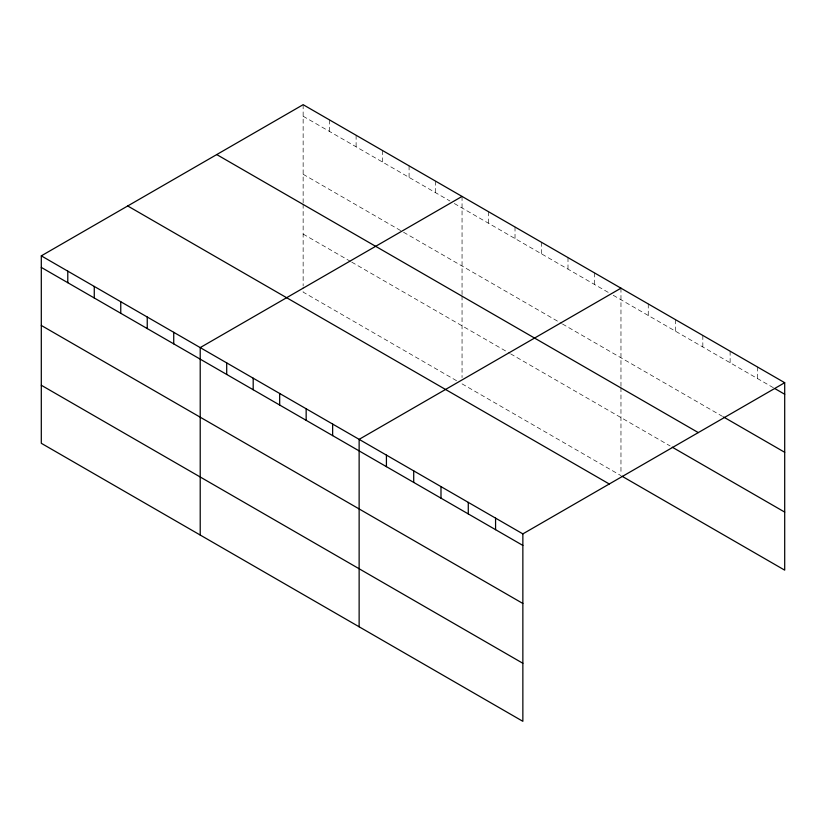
<?xml version="1.0" encoding="UTF-8"?>
<svg xmlns="http://www.w3.org/2000/svg" width="826" height="826" viewBox="0 0 826 826"><rect width="100%" height="100%" fill="white"/><g stroke="black" fill="none" stroke-linecap="round" stroke-linejoin="round"><path stroke-width="0.62" stroke-dasharray="4.13 3.1" d="M303.142 116.229L449.912 200.976M454.331 203.516L608.834 292.724M613.243 295.274L773.786 387.952M303.142 174.276L402.458 231.621M403.563 232.251L561.381 323.369M562.475 323.998L722.482 416.376M303.142 234.078L350.596 261.47M351.7 262.11L509.508 353.218M510.613 353.858L670.092 445.937M456.541 380.683L303.142 292.115L303.142 287.076M462.054 383.863L620.966 475.621M757.411 366.961L757.411 378.504M730.122 351.205L730.122 362.748M702.833 335.449L702.833 346.992M675.544 319.693L675.544 331.236M648.255 303.937L648.255 315.48M620.966 288.181L620.966 386.423M620.966 387.673L620.966 474.351M594.483 272.89L594.483 284.433M567.999 257.598L567.999 269.142M541.515 242.307L541.515 253.85M515.021 227.016L515.021 238.559M488.538 211.724L488.538 223.268M462.054 196.433L462.054 294.675M462.054 295.925L462.054 377.554M435.57 181.142L435.57 192.685M409.087 165.85L409.087 177.394M382.593 150.559L382.593 162.102M356.109 135.268L356.109 146.811M329.626 119.977L329.626 131.52M303.142 104.685L303.142 202.928M303.142 204.177L303.142 285.806"/><path stroke-width="1.24" d="M41.3 255.853L522.858 533.885L522.858 721.315L41.3 443.294L41.3 255.853L303.142 104.685L784.7 382.706L784.7 570.147L622.061 476.251M462.054 196.433L200.212 347.601L200.212 535.042M620.966 288.181L359.134 439.349L359.134 626.789M522.858 533.885L784.7 382.706M774.881 388.592L784.7 394.26M723.576 417.006L784.7 452.297M216.732 154.565L698.29 432.597M672.271 447.196L784.7 512.099M127.71 205.963L609.268 483.995M41.3 267.407L522.858 545.428M41.3 325.444L522.858 603.476M41.3 385.246L522.858 663.278M495.569 518.129L495.569 529.673M468.28 502.373L468.28 513.917M440.991 486.617L440.991 498.161M413.712 470.861L413.712 482.415M386.423 455.105L386.423 466.659M332.641 424.058L332.641 435.612M306.157 408.767L306.157 420.32M279.673 393.475L279.673 405.029M253.19 378.184L253.19 389.738M226.706 362.893L226.706 374.446M173.728 332.31L173.728 343.864M147.245 317.019L147.245 328.572M120.761 301.727L120.761 313.281M94.267 286.436L94.267 297.99M67.784 271.145L67.784 282.699"/></g></svg>
